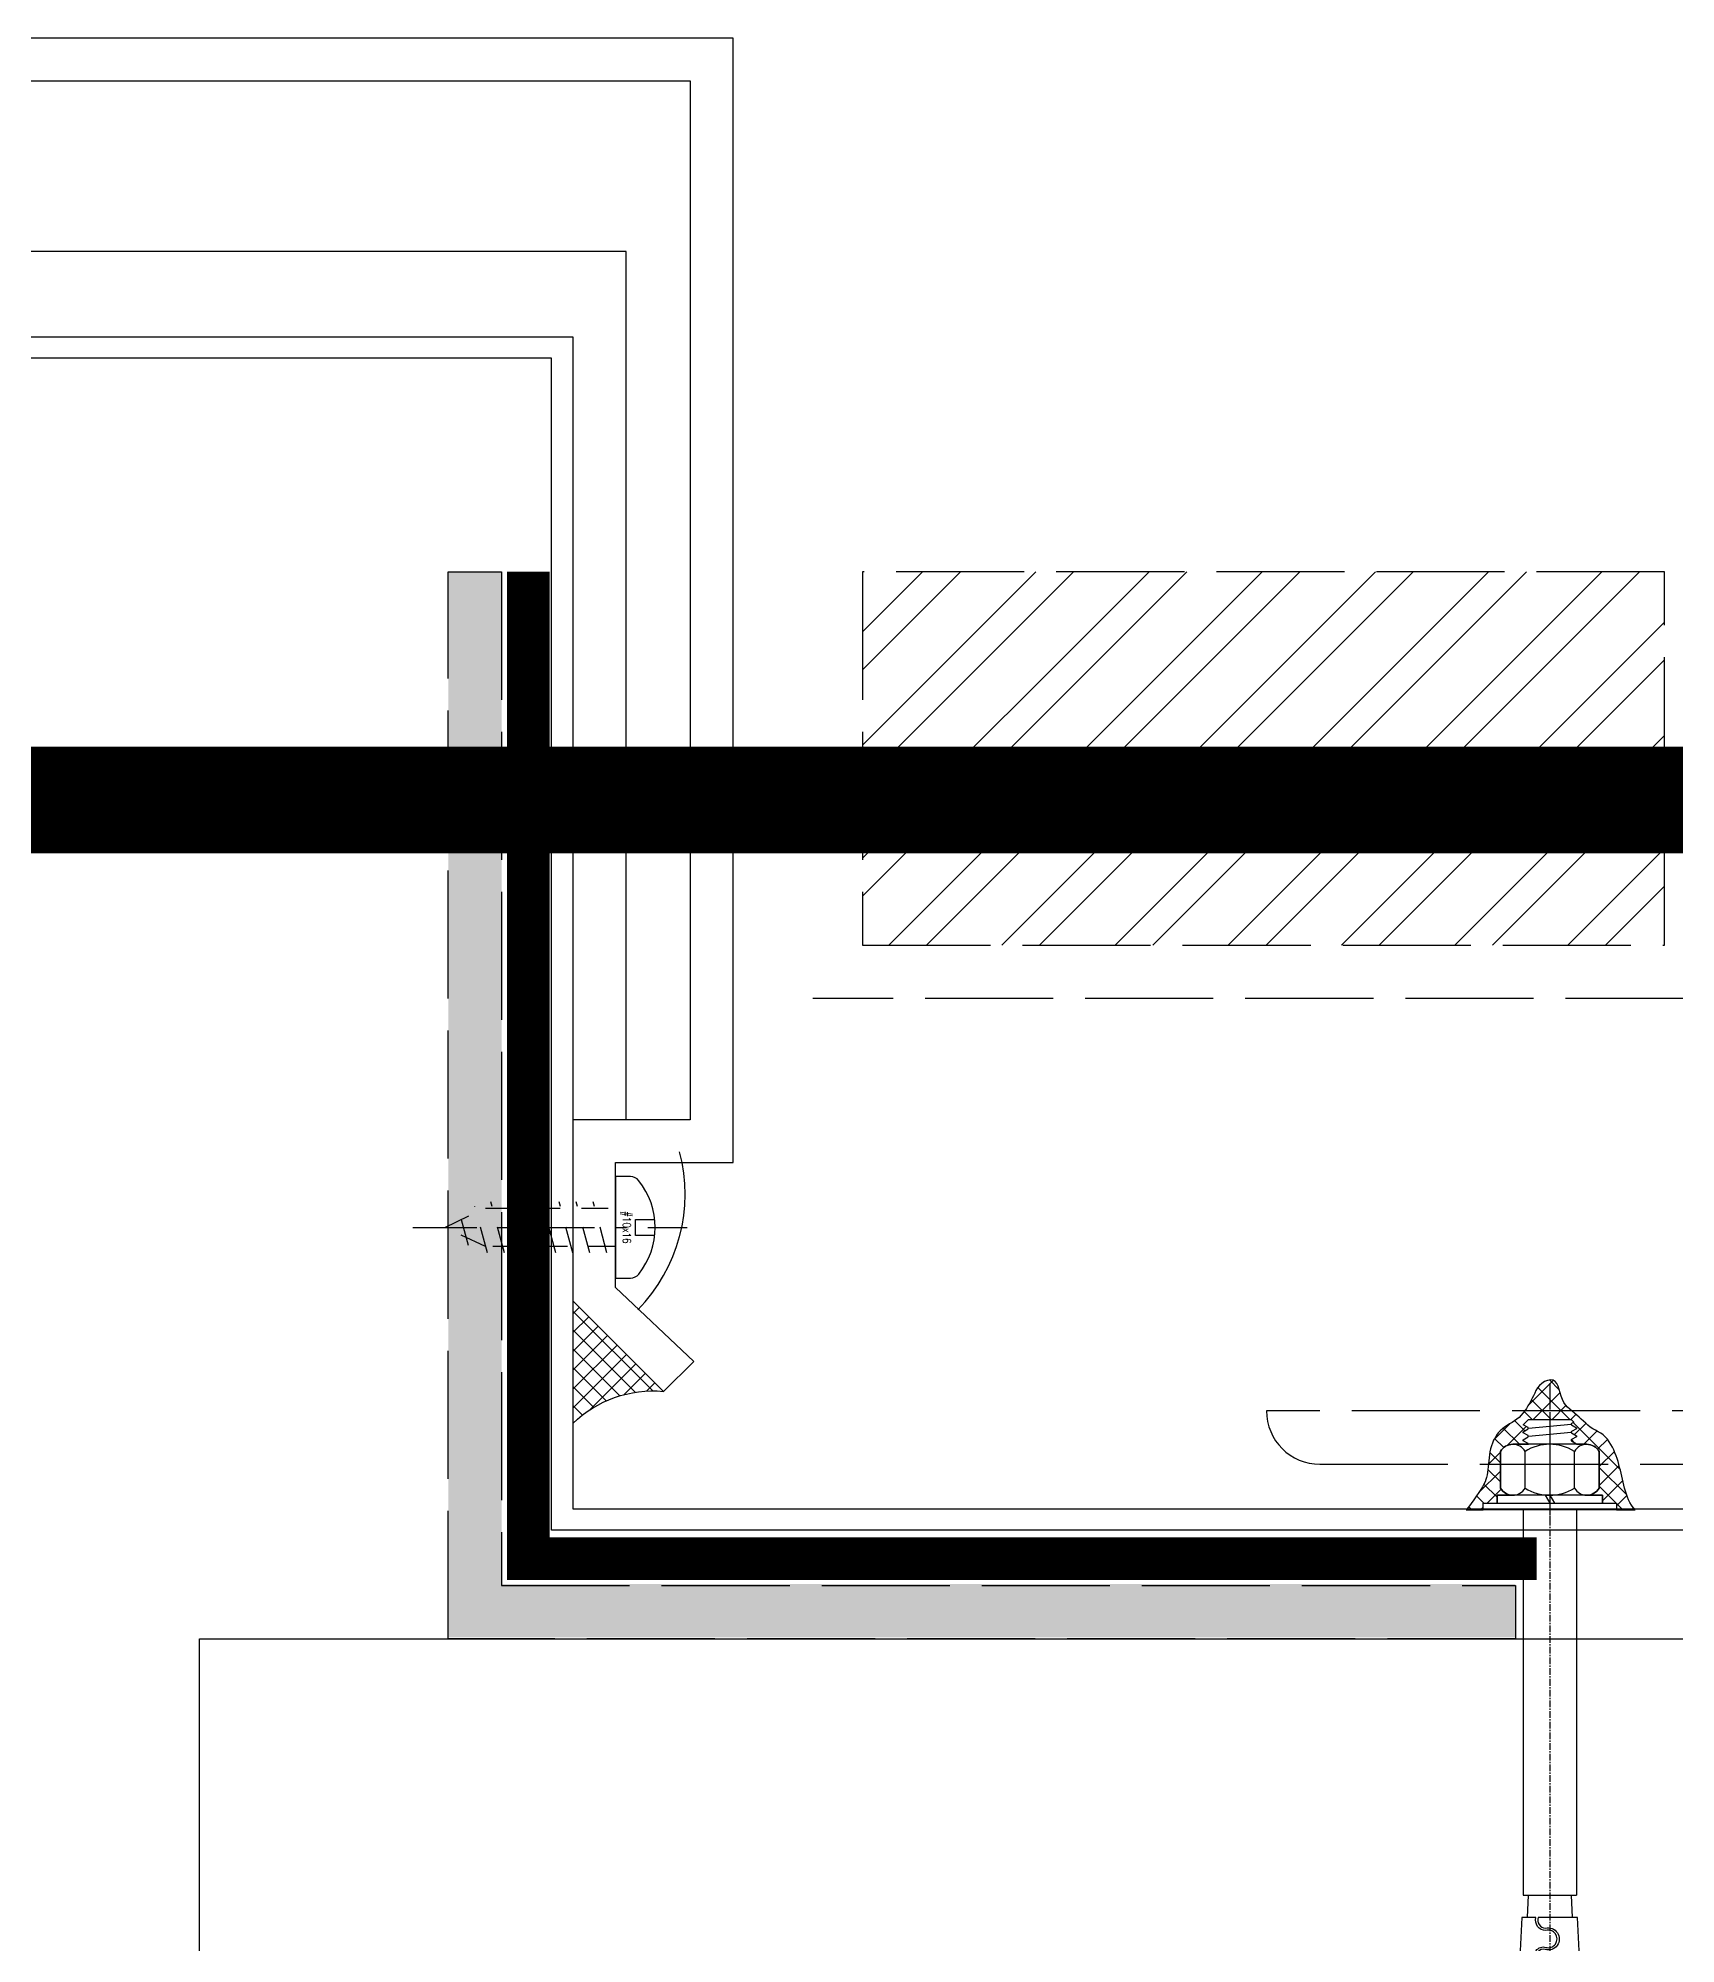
# Model space of a CAD drawing. Header units: millimetres. Extents: x 0 to 119933, y -45162 to 41221.
# Drawn here: x 6632.9 to 6786.4, y 2592.4 to 2771 of the extents above; entities that cross this region are included whole.
import ezdxf
from ezdxf.enums import TextEntityAlignment as Align

# ---------------------------------------------------------------- set-up
doc = ezdxf.new("R2010")
doc.units = ezdxf.units.MM
for name, pattern in [('ACAD_ISO02W100', [15, 12, -3]), ('ACAD_ISO04W100', [30, 24, -3, 0, -3]), ('CENTER', [2, 1.25, -0.25, 0.25, -0.25]), ('CENTER-PISA', [11, 6, -2, 1, -2]), ('HIDDEN-PISA', [4.5, 2.5, -2])]:
    doc.linetypes.add(name, pattern=pattern)
doc.layers.get('DEFPOINTS').update_dxf_attribs({"color": 166})
for name, color, linetype in [('AXIS', 1, 'ACAD_ISO04W100'), ('CW', 4, 'Continuous'), ('F_ALUM', 4, 'Continuous'), ('F_CONC', 7, 'Continuous'), ('F_DASH', 8, 'ACAD_ISO02W100'), ('F_FIXS', 1, 'Continuous'), ('F_SEAL', 8, 'Continuous')]:
    doc.layers.add(name, color=color, linetype=linetype)
doc.styles.add('ROMANS', font='simplex.shx', dxfattribs={"width": 0.8, "bigfont": 'hztxt.shx'})

# ---------------------------------------------------------------- blocks, each defined once
blk = doc.blocks.new('M10-NUT-S')
at = {"color": 251, "linetype": 'ACAD_ISO04W100', "ltscale": 0.2}
blk.add_line((12.13211133958794, 0), (-2.592111339587063, 0), dxfattribs=at)
blk.add_lwpolyline([(1.333333333332121, -9.249996703581928), (4.770000000000437, -9.249996703581928), (8.206666666666933, -9.249996703581928, 0.5758053646503948), (8.206666666668752, -4.618802153512661, 0.2886751345945903), (8.206666666666933, 4.618802153518118, 0.5758045449515066), (8.206666666666933, 9.250003296418072), (4.770000000000437, 9.250003296418072), (1.333333333332121, 9.250003296418072, 0.5758045449515066), (1.333333333332121, 4.618802153518118, 0.2886751345945903), (1.333333333330302, -4.618802153512661, 0.5758053646503948)], format="xyb", close=True)
for points in [[(0, -6.94059562682196), (0, 6.928203230276267)], [(1.333333333332121, 4.618802153518118), (4.770000000000437, 4.618802153516299), (8.206666666665114, 4.618802153516299)], [(9.540000000000873, -6.940595626823779), (9.540000000000873, 6.928203230276267)], [(1.333333333332121, -4.618802153516299), (4.770000000000437, -4.618802153516299), (8.206666666665114, -4.618802153516299)]]:
    blk.add_lwpolyline(points)
blk = doc.blocks.new('M10-NUT-GROUP')
at = {"color": 251, "linetype": 'ACAD_ISO04W100', "ltscale": 0.2}
blk.add_line((22.46512377979161, 3.29641807184089e-06), (-3.012653451723963, 3.29641807184089e-06), dxfattribs=at)
for p, q in [((1.499999965317329, 0.8660282905184431), (0, 2.826662239385769e-06)), ((1.5, 2.886732545448467e-06), (3.46808519680053e-08, -0.8660225771236583))]:
    blk.add_line(p, q)
blk.add_lwpolyline([(1.500000395866664, -9.884997113267673), (1.499999604131517, 9.885002886732764), (-3.958684828830883e-07, 9.885002826660639), (3.958666638936847e-07, -9.884997173337979)], close=True)
for points in [[(1.499999900948751, -6.928199933856376), (1.499999900948751, 6.928206526694339)], [(12.54222125784054, 4.00000230274054), (13.29222125783872, -3.99999769725946)], [(14.04222125784054, 4.00000230274054), (14.79222125783872, -3.99999769725946)]]:
    blk.add_lwpolyline(points)
blk.add_lwpolyline([(11.03999985249538, 4.000002302373105, 0.2679491924311368), (11.16990366306254, 4.075002302373832), (11.70395266216929, 5.000002302556823), (11.87715774329899, 5.000002302556823), (12.41120674459944, 4.07500230255755, 0.5773502691896575), (12.67101436573557, 4.07500230255755), (13.20506336484232, 5.00000230274054), (13.37826844597203, 5.00000230274054), (13.91231744727247, 4.075002302741268, 0.5773502691896575), (14.17212506840679, 4.075002302741268), (14.70617406452311, 5.00000230274054), (15.70617406452129, 4.00000230274054), (15.70617406452129, -3.99999769725946), (15.1816550126232, -4.524516749157556), (14.92212506840679, -4.074997697258368, 0.5773502691896575), (14.66231744727247, -4.074997697258368), (14.12826844597203, -4.99999769725946), (13.95506336484232, -4.99999769725946), (13.42101436573375, -4.07499769707465, 0.5798370930261684), (13.16231744727247, -4.074997697258368), (12.62826844597203, -4.99999769725946), (12.45506336484232, -4.99999769725946), (11.92101436573557, -4.07499769707465, 0.5798370930261684), (11.66231744727247, -4.074997697258368), (11.12826844597203, -4.99999769725946), (11.03999985249538, -4.99999769725946)], format="xyb")
blk.add_blockref('M10-NUT-S', (1.499999852494511, 0))
blk = doc.blocks.new('M10-MECHANICAL ANCHOR')
at = {"color": 251, "linetype": 'CENTER'}
blk.add_line((-1.818989403545856e-12, 22.29186213639969), (-1.818989403545856e-12, -104.4658831300912), dxfattribs=at)
for p, q in [((-5.000081551701442, 0), (-5.000081551703261, -72.23616398396916)), ((4.99991844829492, 0), (4.99991844829492, -72.23616398396916)), ((-5.000081551703261, -72.23616398396916), (4.99991844829492, -72.23616398396916)), ((-4.200081551705807, -76.40283065063568), (-4.00008155170508, -72.23616398396916)), ((4.000081551701442, -72.23616398396916), (4.20004893101941, -76.40283065063568)), ((-5.00008155170508, -93.0694973173022), (-4.800081551704352, -88.90283065063568)), ((4.799951068976952, -88.90283065063568), (4.99991844829492, -93.0694973173022)), ((-5.00008155170508, -93.0694973173022), (-5.00008155170508, -97.23616398396916)), ((-5.00008155170508, -93.0694973173022), (4.99991844829492, -93.0694973173022)), ((4.99991844829492, -93.0694973173022), (4.99991844829492, -97.23616398396916)), ((-5.00008155170508, -97.23616398396916), (4.99991844829492, -97.23616398396916))]:
    blk.add_line(p, q)
blk.add_lwpolyline([(-12.50000000000182, 0), (-12.50000000000182, 1.25), (12.49999999999818, 1.25), (12.49999999999818, 0)], close=True)
for points in [[(-5.8334148850372, -88.90283065063568), (0.1216106906576897, -88.90283065063568, 1.061049421315471), (-0.7485706946154096, -85.1651578319229, -1.339139392016898), (-0.7485706946154096, -82.00620616804827, 1.339139392016899), (-0.7485706946154096, -78.84383942129398, -0.4845320591886536), (-2.60512006897261, -76.40283065063568), (-5.2084148850372, -76.40283065063568)], [(-2.170898479453172, -76.40283065063568, 0.4949346384465783), (-0.7977965714308084, -78.42515834997994, -1.315172332043059), (-0.8669038380376151, -82.40571634098387, 1.339139392016869), (-0.8669038380376151, -84.76564765898775, -0.8435844655061501), (1.168675567852915, -88.90283065063568), (5.83325178162886, -88.90283065063568), (5.20825178162886, -76.40283065063568)]]:
    blk.add_lwpolyline(points, format="xyb", close=True)
at = {"rotation": 90}
blk.add_blockref('M10-NUT-GROUP', (-1.818989403545856e-12, 1.250004895922302), dxfattribs=at)
blk = doc.blocks.new('ddddddsflkdajfk')
at = {"xscale": 0.5, "yscale": 0.5, "zscale": 0.5, "rotation": 90}
blk.add_blockref('M10-MECHANICAL ANCHOR', (0, -1.70530256582424e-13), dxfattribs=at)
blk = doc.blocks.new('A$C3041749B')
at = {"layer": 'F_SEAL'}
h = blk.add_hatch(dxfattribs=at)
h.set_pattern_fill('ANSI37', color=256, scale=10)
h.set_pattern_definition([(45, (-31185.4090116627, 144.5433672616455), (-0.8838834764831844, 0.8838834764831844), []), (135, (-31185.4090116627, 144.5433672616455), (-0.8838834764831844, -0.8838834764831843), [])])
edge = h.paths.add_edge_path()
edge.add_line((-1.248721564832522, 11.25150207701608), (-1.289856859650172, 11.18569422431756))
edge.add_line((-1.289856859650172, 11.18569422431756), (-1.341556507517453, 11.07950998711931))
edge.add_line((-1.341556507517453, 11.07950998711931), (-1.393356559479798, 10.97337477306337))
edge.add_line((-1.393356559479798, 10.97337477306337), (-1.445357419586799, 10.86733760180141))
edge.add_line((-1.445357419586799, 10.86733760180141), (-1.497659491878949, 10.76144749889954))
edge.add_line((-1.497659491878949, 10.76144749889954), (-1.550363180775093, 10.65575348441098))
edge.add_line((-1.550363180775093, 10.65575348441098), (-1.603568889822782, 10.55030458233887))
edge.add_line((-1.603568889822782, 10.55030458233887), (-1.657377023791923, 10.44514981353086))
edge.add_line((-1.657377023791923, 10.44514981353086), (-1.711887986301008, 10.34033820085051))
edge.add_line((-1.711887986301008, 10.34033820085051), (-1.767202181648827, 10.23591876654473))
edge.add_line((-1.767202181648827, 10.23591876654473), (-1.823420013626674, 10.13194053349935))
edge.add_line((-1.823420013626674, 10.13194053349935), (-1.880641886771627, 10.02845252302814))
edge.add_line((-1.880641886771627, 10.02845252302814), (-1.938968204744015, 9.925503758376635))
edge.add_line((-1.938968204744015, 9.925503758376635), (-1.998499371766229, 9.823143261476162))
edge.add_line((-1.998499371766229, 9.823143261476162), (-2.059335792171623, 9.72142005434398))
edge.add_line((-2.059335792171623, 9.72142005434398), (-2.121577869844259, 9.620383159624453))
edge.add_line((-2.121577869844259, 9.620383159624453), (-2.185326008873744, 9.52008159956631))
edge.add_line((-2.185326008873744, 9.52008159956631), (-2.250682494313878, 9.420571949741316))
edge.add_line((-2.250682494313878, 9.420571949741316), (-2.317783495383992, 9.322046851168125))
edge.add_line((-2.317783495383992, 9.322046851168125), (-2.386794552228821, 9.224816888828173))
edge.add_line((-2.386794552228821, 9.224816888828173), (-2.457882177839565, 9.129196553521524))
edge.add_line((-2.457882177839565, 9.129196553521524), (-2.531212885198329, 9.035500335794495))
edge.add_line((-2.531212885198329, 9.035500335794495), (-2.606953187198087, 8.94404272644124))
edge.add_line((-2.606953187198087, 8.94404272644124), (-2.685269596779108, 8.855138216195883))
edge.add_line((-2.685269596779108, 8.855138216195883), (-2.766328626850736, 8.769101295663404))
edge.add_line((-2.766328626850736, 8.769101295663404), (-2.850296790456923, 8.686246455507899))
edge.add_line((-2.850296790456923, 8.686246455507899), (-2.937340600363314, 8.606888186568085))
edge.add_line((-2.937340600363314, 8.606888186568085), (-3.027610750479653, 8.531319395439823))
edge.add_line((-3.027610750479653, 8.531319395439823), (-3.120949033898796, 8.459411520894719))
edge.add_line((-3.120949033898796, 8.459411520894719), (-3.216916095616398, 8.390652398900329))
edge.add_line((-3.216916095616398, 8.390652398900329), (-3.315062327170381, 8.324515875702673))
edge.add_line((-3.315062327170381, 8.324515875702673), (-3.414938120035004, 8.260475797517756))
edge.add_line((-3.414938120035004, 8.260475797517756), (-3.516093865897346, 8.198006010549761))
edge.add_line((-3.516093865897346, 8.198006010549761), (-3.618079955987923, 8.136580361135202))
edge.add_line((-3.618079955987923, 8.136580361135202), (-3.720446782554063, 8.07567269510173))
edge.add_line((-3.720446782554063, 8.07567269510173), (-3.82274473653888, 8.014756859031422))
edge.add_line((-3.82274473653888, 8.014756859031422), (-3.924524209523952, 7.953306699097539))
edge.add_line((-3.924524209523952, 7.953306699097539), (-4.025335593385535, 7.890796061351466))
edge.add_line((-4.025335593385535, 7.890796061351466), (-4.12472927937597, 7.826698792128354))
edge.add_line((-4.12472927937597, 7.826698792128354), (-4.222255659205985, 7.760488737616924))
edge.add_line((-4.222255659205985, 7.760488737616924), (-4.317465124329829, 7.691639744016811))
edge.add_line((-4.317465124329829, 7.691639744016811), (-4.409908066396383, 7.61962565755266))
edge.add_line((-4.409908066396383, 7.61962565755266), (-4.499165012184676, 7.543964189906546))
edge.add_line((-4.499165012184676, 7.543964189906546), (-4.585095920014282, 7.464579799012427))
edge.add_line((-4.585095920014282, 7.464579799012427), (-4.66771223089745, 7.381617444042149))
edge.add_line((-4.66771223089745, 7.381617444042149), (-4.747026883338549, 7.29522426412359))
edge.add_line((-4.747026883338549, 7.29522426412359), (-4.823052816076597, 7.205547398246381))
edge.add_line((-4.823052816076597, 7.205547398246381), (-4.895802967543204, 7.112733985709383))
edge.add_line((-4.895802967543204, 7.112733985709383), (-4.965290276395535, 7.016931165455389))
edge.add_line((-4.965290276395535, 7.016931165455389), (-5.031527681223452, 6.918286076628192))
edge.add_line((-5.031527681223452, 6.918286076628192), (-5.094528120602263, 6.816945858379768))
edge.add_line((-5.094528120602263, 6.816945858379768), (-5.154304533145478, 6.713057649714301))
edge.add_line((-5.154304533145478, 6.713057649714301), (-5.210869857404759, 6.606768589812873))
edge.add_line((-5.210869857404759, 6.606768589812873), (-5.264237031989978, 6.498225817726507))
edge.add_line((-5.264237031989978, 6.498225817726507), (-5.314418995460073, 6.387576472649926))
edge.add_line((-5.314418995460073, 6.387576472649926), (-5.361428686426734, 6.274967693574581))
edge.add_line((-5.361428686426734, 6.274967693574581), (-5.405279043456176, 6.160546619702473))
edge.add_line((-5.405279043456176, 6.160546619702473), (-5.445983005154631, 6.044460390064614))
edge.add_line((-5.445983005154631, 6.044460390064614), (-5.483553510106503, 5.926856143802979))
edge.add_line((-5.483553510106503, 5.926856143802979), (-5.51800349691257, 5.807881019939487))
edge.add_line((-5.51800349691257, 5.807881019939487), (-5.549345904139045, 5.687682157674317))
edge.add_line((-5.549345904139045, 5.687682157674317), (-5.57759617740885, 5.56640718577637))
edge.add_line((-5.57759617740885, 5.56640718577637), (-5.602873736568654, 5.444224039690653))
edge.add_line((-5.602873736568654, 5.444224039690653), (-5.625436960959632, 5.321327794573335))
edge.add_line((-5.625436960959632, 5.321327794573335), (-5.645553918979203, 5.197915418167213))
edge.add_line((-5.645553918979203, 5.197915418167213), (-5.663492679095725, 5.074183877907672))
edge.add_line((-5.663492679095725, 5.074183877907672), (-5.679521309750271, 4.950330141233735))
edge.add_line((-5.679521309750271, 4.950330141233735), (-5.693907879447579, 4.826551175875011))
edge.add_line((-5.693907879447579, 4.826551175875011), (-5.706920456608714, 4.703043948796221))
edge.add_line((-5.706920456608714, 4.703043948796221), (-5.718827109616541, 4.580005429026642))
edge.add_line((-5.718827109616541, 4.580005429026642), (-5.729895907004902, 4.457632582356382))
edge.add_line((-5.729895907004902, 4.457632582356382), (-5.740394917162121, 4.336122376917956))
edge.add_line((-5.740394917162121, 4.336122376917956), (-5.750592208722082, 4.215671781219044))
edge.add_line((-5.750592208722082, 4.215671781219044), (-5.760755849927591, 4.096477761073402))
edge.add_line((-5.760755849927591, 4.096477761073402), (-5.771153909276109, 3.978737285991883))
edge.add_line((-5.771153909276109, 3.978737285991883), (-5.78205445524145, 3.862647322102021))
edge.add_line((-5.78205445524145, 3.862647322102021), (-5.793725556259233, 3.748404837340331))
edge.add_line((-5.793725556259233, 3.748404837340331), (-5.806435280843289, 3.636206798938929))
edge.add_line((-5.806435280843289, 3.636206798938929), (-5.820451697403769, 3.526250174897541))
edge.add_line((-5.820451697403769, 3.526250174897541), (-5.836042874334453, 3.418731932869377))
edge.add_line((-5.836042874334453, 3.418731932869377), (-5.853476880165545, 3.31384903987464))
edge.add_line((-5.853476880165545, 3.31384903987464), (-5.87302178335085, 3.211798463732066))
edge.add_line((-5.87302178335085, 3.211798463732066), (-5.894945573529185, 3.112771764861918))
edge.add_line((-5.894945573529185, 3.112771764861918), (-5.91951122896171, 3.016616419828097))
edge.add_line((-5.91951122896171, 3.016616419828097), (-5.94697379084937, 2.922634957251375))
edge.add_line((-5.94697379084937, 2.922634957251375), (-5.977587597477395, 2.830081643753601))
edge.add_line((-5.977587597477395, 2.830081643753601), (-6.011606987174673, 2.738210746119876))
edge.add_line((-6.011606987174673, 2.738210746119876), (-6.04928629819733, 2.646276530921114))
edge.add_line((-6.04928629819733, 2.646276530921114), (-6.090879868834236, 2.553533264978796))
edge.add_line((-6.090879868834236, 2.553533264978796), (-6.136642037410638, 2.45923521488703))
edge.add_line((-6.136642037410638, 2.45923521488703), (-6.186827142153561, 2.362636647351792))
edge.add_line((-6.186827142153561, 2.362636647351792), (-6.241689521475564, 2.262991828959457))
edge.add_line((-6.241689521475564, 2.262991828959457), (-6.301483513607309, 2.159555026460112))
edge.add_line((-6.301483513607309, 2.159555026460112), (-6.366463456681231, 2.051580506726623))
edge.add_line((-6.366463456681231, 2.051580506726623), (-6.436883689251772, 1.938322536353098))
edge.add_line((-6.436883689251772, 1.938322536353098), (-6.512998549620534, 1.819035381479353))
edge.add_line((-6.512998549620534, 1.819035381479353), (-6.595062375770794, 1.692973309870922))
edge.add_line((-6.595062375770794, 1.692973309870922), (-6.68332950641161, 1.559390587004145))
edge.add_line((-6.68332950641161, 1.559390587004145), (-6.778050327373421, 1.417549815820621))
edge.add_line((-6.778050327373421, 1.417549815820621), (-6.87896530920807, 1.267789066638215))
edge.add_line((-6.87896530920807, 1.267789066638215), (-6.984807062694017, 1.112572098962573))
edge.add_line((-6.984807062694017, 1.112572098962573), (-7.094189916186224, 0.9546121422918077))
edge.add_line((-7.094189916186224, 0.9546121422918077), (-7.205728197777717, 0.7966224258479997))
edge.add_line((-7.205728197777717, 0.7966224258479997), (-7.318036236201806, 0.6413161786713317))
edge.add_line((-7.318036236201806, 0.6413161786713317), (-7.429728360097215, 0.4914066298483704))
edge.add_line((-7.429728360097215, 0.4914066298483704), (-7.539418897875294, 0.3496070084588609))
edge.add_line((-7.539418897875294, 0.3496070084588609), (-7.645722178072901, 0.2186305436630391))
edge.add_line((-7.645722178072901, 0.2186305436630391), (-7.74725252924145, 0.1011904644688002))
edge.add_line((-7.74725252924145, 0.1011904644688002), (-7.84262427995418, 0))
edge.add_line((-7.84262427995418, 0), (-6.25, 0))
edge.add_line((-6.25, 0), (-6.25, 0.625))
edge.add_line((-6.25, 0.625), (-4.942501413330319, 0.625))
edge.add_line((-4.942501413330319, 0.625), (-4.942501443365472, 1.375002250027137))
edge.add_line((-4.942501443365472, 1.375002250027137), (-3.467201308871154, 1.375002374208179))
edge.add_arc((-3.46720136247859, 2.71371183376732), 1.338709459559142, 210.1329341284463, 270.0000022943588, ccw=False)
edge.add_line((-4.625001648208126, 2.041669040876059), (-4.625001648208126, 3.760002374208852))
edge.add_line((-4.625001648208126, 3.760002374208852), (-4.625001648208126, 5.478335707542101))
edge.add_arc((-3.467201362482228, 4.80629291465084), 1.338709459555754, 90.00000000007788, 149.8670658714587, ccw=False)
edge.add_line((-3.467201362484047, 6.145002374206342), (-2.000001151187462, 6.145002374214528))
edge.add_arc((-2.075001151173637, 6.145002374218166), 0.07499999998617568, 0, 60.00000000756508)
edge.add_line((-2.037501151186007, 6.209954279493104), (-2.500001151278411, 6.476978779045567))
edge.add_line((-2.500001151278411, 6.476978779045567), (-2.500001151278411, 6.563581319610421))
edge.add_line((-2.500001151278411, 6.563581319610421), (-2.037501151160541, 6.830605820330675))
edge.add_arc((-2.07500115127732, 6.895557725546041), 0.07499999999909585, 300.0000001034127, 420.0000000008656)
edge.add_line((-2.037501151278775, 6.96050963082962), (-2.500001151369361, 7.227534130382082))
edge.add_line((-2.500001151369361, 7.227534130382082), (-2.500001151369361, 7.314136670946937))
edge.add_line((-2.500001151369361, 7.314136670946937), (-2.03750115125149, 7.581161171667191))
edge.add_arc((-2.075001151371907, 7.646113076880738), 0.07499999999933955, 300.0000001065143, 420.0000001341011)
edge.add_line((-2.037501151524339, 7.711064982251628), (-2.500001151369361, 7.978089480222479))
edge.add_line((-2.500001151369361, 7.978089480222479), (-2.000001151369361, 8.47808948022157))
edge.add_line((-2.000001151369361, 8.47808948022157), (1.999998848630639, 8.47808948022157))
edge.add_line((1.999998848630639, 8.47808948022157), (2.262258374579687, 8.215829954272522))
edge.add_line((2.262258374579687, 8.215829954272522), (2.037498848781979, 8.086064982252537))
edge.add_arc((2.074998848631367, 8.021113076881193), 0.07500000000048133, 119.9999998669286, 239.9999998924559)
edge.add_line((2.037498848509131, 7.956161171667191), (2.499998848630639, 7.689136670946937))
edge.add_line((2.499998848630639, 7.689136670946937), (2.499998848630639, 7.602534130382082))
edge.add_line((2.499998848630639, 7.602534130382082), (2.037258115800796, 7.335371241090343))
edge.add_arc((2.074517900313367, 7.270835401237946), 0.0745195690230253, 120.0000000009397, 239.9999998909881)
edge.add_line((2.037258115678924, 7.206299561456035), (2.499998848630639, 6.939136670946937))
edge.add_line((2.499998848630639, 6.939136670946937), (2.499998848630639, 6.852534130382082))
edge.add_line((2.499998848630639, 6.852534130382082), (2.037258115800796, 6.585371241091252))
edge.add_arc((2.074517900313367, 6.520835401237946), 0.07451956902381293, 120.00000000059, 239.9999998911629)
edge.add_line((2.037258115678924, 6.456299561455126), (2.499998848630639, 6.189136670946937))
edge.add_line((2.499998848630639, 6.189136670946937), (2.499998848630639, 6.145002374209071))
edge.add_line((2.499998848630639, 6.145002374209071), (3.467199714272283, 6.14500237420998))
edge.add_arc((3.467199714274102, 4.806295777098057), 1.338706597111923, 30.132863586167787, 90.00000000007788, ccw=False)
edge.add_line((4.624998351791874, 5.478335707542101), (4.624998351791874, 3.760002374208852))
edge.add_line((4.624998351791874, 3.760002374208852), (4.624998351791874, 2.041669040874694))
edge.add_arc((3.467199714270464, 2.713708971322376), 1.338706597116245, 270.00000229467514, 329.86713641377565, ccw=False)
edge.add_line((3.467199767885177, 1.37500237420636), (4.942498556632927, 1.37500264589471))
edge.add_line((4.942498556632927, 1.37500264589471), (4.94249858666808, 0.625))
edge.add_line((4.94249858666808, 0.625), (6.25, 0.625))
edge.add_line((6.25, 0.625), (6.25, 0))
edge.add_line((6.25, 0), (7.999694641574024, 0))
edge.add_line((7.999694641574024, 0), (7.999434179029777, 0.0003599530150495411))
edge.add_line((7.999434179029777, 0.0003599530150495411), (7.949163860932458, 0.0515835894771044))
edge.add_line((7.949163860932458, 0.0515835894771044), (7.897518134652273, 0.1078175402071793))
edge.add_line((7.897518134652273, 0.1078175402071793), (7.847659806169759, 0.1657244993552922))
edge.add_line((7.847659806169759, 0.1657244993552922), (7.799539381127033, 0.2252403707307167))
edge.add_line((7.799539381127033, 0.2252403707307167), (7.753107365282631, 0.2863010578776084))
edge.add_line((7.753107365282631, 0.2863010578776084), (7.708314264560613, 0.3488424640904668))
edge.add_line((7.708314264560613, 0.3488424640904668), (7.665110584533977, 0.4128004932858858))
edge.add_line((7.665110584533977, 0.4128004932858858), (7.62344683108131, 0.4781110489225284))
edge.add_line((7.62344683108131, 0.4781110489225284), (7.583273510052095, 0.5447100345591025))
edge.add_line((7.583273510052095, 0.5447100345591025), (7.544541127164848, 0.6125333537529514))
edge.add_line((7.544541127164848, 0.6125333537529514), (7.507200188281786, 0.6815169100646017))
edge.add_line((7.507200188281786, 0.6815169100646017), (7.471201199019561, 0.7515966072287483))
edge.add_line((7.471201199019561, 0.7515966072287483), (7.436494665254941, 0.8227083486999618))
edge.add_line((7.436494665254941, 0.8227083486999618), (7.403031092837409, 0.8947880380874267))
edge.add_line((7.403031092837409, 0.8947880380874267), (7.370760987447284, 0.9677715789721333))
edge.add_line((7.370760987447284, 0.9677715789721333), (7.339634854966789, 1.041594874804559))
edge.add_line((7.339634854966789, 1.041594874804559), (7.309603201072605, 1.116193829342137))
edge.add_line((7.309603201072605, 1.116193829342137), (7.280616531530541, 1.191504346089914))
edge.add_line((7.280616531530541, 1.191504346089914), (7.252625352264658, 1.26746232866526))
edge.add_line((7.252625352264658, 1.26746232866526), (7.225580168949818, 1.344003680698279))
edge.add_line((7.225580168949818, 1.344003680698279), (7.19943148737002, 1.421064305652635))
edge.add_line((7.19943148737002, 1.421064305652635), (7.174129813345644, 1.498580107175258))
edge.add_line((7.174129813345644, 1.498580107175258), (7.149625652697068, 1.576486988764827))
edge.add_line((7.149625652697068, 1.576486988764827), (7.125869511055498, 1.65472085417241))
edge.add_line((7.125869511055498, 1.65472085417241), (7.102811894406841, 1.733217606483777))
edge.add_line((7.102811894406841, 1.733217606483777), (7.080403308376845, 1.811913150329929))
edge.add_line((7.080403308376845, 1.811913150329929), (7.058594258774974, 1.890743387625207))
edge.add_line((7.058594258774974, 1.890743387625207), (7.037335251414333, 1.969644223705473))
edge.add_line((7.037335251414333, 1.969644223705473), (7.016576792157139, 2.048551561073054))
edge.add_line((7.016576792157139, 2.048551561073054), (6.996269386590939, 2.127401304070645))
edge.add_line((6.996269386590939, 2.127401304070645), (6.976363540730745, 2.206129355089615))
edge.add_line((6.976363540730745, 2.206129355089615), (6.956809760091346, 2.284671619172968))
edge.add_line((6.956809760091346, 2.284671619172968), (6.937560535152443, 2.362971031086545))
edge.add_line((6.937560535152443, 2.362971031086545), (6.918581860687482, 2.441018387879922))
edge.add_line((6.918581860687482, 2.441018387879922), (6.899845358031598, 2.518824425707407))
edge.add_line((6.899845358031598, 2.518824425707407), (6.881322667497443, 2.596399945782196))
edge.add_line((6.881322667497443, 2.596399945782196), (6.862985428810134, 2.673755753513433))
edge.add_line((6.862985428810134, 2.673755753513433), (6.844805282093148, 2.750902643160316))
edge.add_line((6.844805282093148, 2.750902643160316), (6.826753868679589, 2.827851423911397))
edge.add_line((6.826753868679589, 2.827851423911397), (6.808802826853935, 2.904612895176797))
edge.add_line((6.808802826853935, 2.904612895176797), (6.79092379733811, 2.981197859112854))
edge.add_line((6.79092379733811, 2.981197859112854), (6.773088420188287, 3.057617117703558))
edge.add_line((6.773088420188287, 3.057617117703558), (6.755268335462461, 3.133881472933808))
edge.add_line((6.755268335462461, 3.133881472933808), (6.737435183214984, 3.210001726789415))
edge.add_line((6.737435183214984, 3.210001726789415), (6.719560603494756, 3.285988682127481))
edge.add_line((6.719560603494756, 3.285988682127481), (6.701616236579866, 3.361853139055256))
edge.add_line((6.701616236579866, 3.361853139055256), (6.683573721658831, 3.437605900128801))
edge.add_line((6.683573721658831, 3.437605900128801), (6.665404700150248, 3.513257768586755))
edge.add_line((6.665404700150248, 3.513257768586755), (6.647080811217165, 3.58881954466051))
edge.add_line((6.647080811217165, 3.58881954466051), (6.628573694773877, 3.664302032211253))
edge.add_line((6.628573694773877, 3.664302032211253), (6.609854991767861, 3.739716031223452))
edge.add_line((6.609854991767861, 3.739716031223452), (6.590896341176631, 3.815072346967099))
edge.add_line((6.590896341176631, 3.815072346967099), (6.571669383594781, 3.89038177758539))
edge.add_line((6.571669383594781, 3.89038177758539), (6.552145759416817, 3.965655125934973))
edge.add_line((6.552145759416817, 3.965655125934973), (6.532297108005878, 4.040903196071667))
edge.add_line((6.532297108005878, 4.040903196071667), (6.512095069949282, 4.116136788503809))
edge.add_line((6.512095069949282, 4.116136788503809), (6.491511285123124, 4.191366704692427))
edge.add_line((6.491511285123124, 4.191366704692427), (6.470517393394402, 4.266603747978934))
edge.add_line((6.470517393394402, 4.266603747978934), (6.449085034937525, 4.341858719147695))
edge.add_line((6.449085034937525, 4.341858719147695), (6.427185850081514, 4.417142420962591))
edge.add_line((6.427185850081514, 4.417142420962591), (6.404791478433253, 4.492465655241631))
edge.add_line((6.404791478433253, 4.492465655241631), (6.381873560536405, 4.567839223676401))
edge.add_line((6.381873560536405, 4.567839223676401), (6.358403735866887, 4.643273928543294))
edge.add_line((6.358403735866887, 4.643273928543294), (6.334353644977455, 4.718780571534808))
edge.add_line((6.334353644977455, 4.718780571534808), (6.309694927749661, 4.794369955326147))
edge.add_line((6.309694927749661, 4.794369955326147), (6.284399224246954, 4.870052881010906))
edge.add_line((6.284399224246954, 4.870052881010906), (6.258438174463663, 4.94584015129567))
edge.add_line((6.258438174463663, 4.94584015129567), (6.231783451641604, 5.021741224334619))
edge.add_line((6.231783451641604, 5.021741224334619), (6.20440761089958, 5.097729915223681))
edge.add_line((6.20440761089958, 5.097729915223681), (6.176284159200804, 5.173741538464128))
edge.add_line((6.176284159200804, 5.173741538464128), (6.147386651444322, 5.249709491874455))
edge.add_line((6.147386651444322, 5.249709491874455), (6.117688642061694, 5.325567173802483))
edge.add_line((6.117688642061694, 5.325567173802483), (6.087163685488122, 5.401247982983023))
edge.add_line((6.087163685488122, 5.401247982983023), (6.05578533672815, 5.476685317009924))
edge.add_line((6.05578533672815, 5.476685317009924), (6.023527150206064, 5.551812574484302))
edge.add_line((6.023527150206064, 5.551812574484302), (5.990362680413455, 5.626563153577536))
edge.add_line((5.990362680413455, 5.626563153577536), (5.956265482127492, 5.700870452762047))
edge.add_line((5.956265482127492, 5.700870452762047), (5.921209109908887, 5.774667869989571))
edge.add_line((5.921209109908887, 5.774667869989571), (5.885167118301979, 5.847888803712976))
edge.add_line((5.885167118301979, 5.847888803712976), (5.848113061811091, 5.920466652450159))
edge.add_line((5.848113061811091, 5.920466652450159), (5.810020495438948, 5.992334814037349))
edge.add_line((5.810020495438948, 5.992334814037349), (5.770862973375188, 6.063426687006995))
edge.add_line((5.770862973375188, 6.063426687006995), (5.730614050449731, 6.133675669492277))
edge.add_line((5.730614050449731, 6.133675669492277), (5.68924728109414, 6.203015160062478))
edge.add_line((5.68924728109414, 6.203015160062478), (5.646736220189268, 6.271378556608852))
edge.add_line((5.646736220189268, 6.271378556608852), (5.603054422166679, 6.338699257581993))
edge.add_line((5.603054422166679, 6.338699257581993), (5.558175441583444, 6.404910661291069))
edge.add_line((5.558175441583444, 6.404910661291069), (5.51207283313488, 6.46994616595839))
edge.add_line((5.51207283313488, 6.46994616595839), (5.464720151541769, 6.533739169768523))
edge.add_line((5.464720151541769, 6.533739169768523), (5.416090951121078, 6.596223071156146))
edge.add_line((5.416090951121078, 6.596223071156146), (5.366158786668166, 6.657331268307644))
edge.add_line((5.366158786668166, 6.657331268307644), (5.314897212829237, 6.716997159561288))
edge.add_line((5.314897212829237, 6.716997159561288), (5.262279784023121, 6.775154143231248))
edge.add_line((5.262279784023121, 6.775154143231248), (5.208280055050636, 6.831735617362483))
edge.add_line((5.208280055050636, 6.831735617362483), (5.152871580510691, 6.886674980416956))
edge.add_line((5.152871580510691, 6.886674980416956), (5.096027914847582, 6.939905630670637))
edge.add_line((5.096027914847582, 6.939905630670637), (5.037722612831203, 6.991360966265802))
edge.add_line((5.037722612831203, 6.991360966265802), (4.977929229000438, 7.040974385581194))
edge.add_line((4.977929229000438, 7.040974385581194), (4.916621317925092, 7.088679286935985))
edge.add_line((4.916621317925092, 7.088679286935985), (4.853772434324128, 7.134409068512923))
edge.add_line((4.853772434324128, 7.134409068512923), (4.789356141225653, 7.178097141083526))
edge.add_line((4.789356141225653, 7.178097141083526), (4.723398811340303, 7.219754235585697))
edge.add_line((4.723398811340303, 7.219754235585697), (4.656104633555515, 7.259651428860707))
edge.add_line((4.656104633555515, 7.259651428860707), (4.58771518244248, 7.298114535807144))
edge.add_line((4.58771518244248, 7.298114535807144), (4.51847203282523, 7.335469371170348))
edge.add_line((4.51847203282523, 7.335469371170348), (4.448616758909338, 7.372041749889377))
edge.add_line((4.448616758909338, 7.372041749889377), (4.378390936981305, 7.408157486500386))
edge.add_line((4.378390936981305, 7.408157486500386), (4.308036138581883, 7.444142396243933))
edge.add_line((4.308036138581883, 7.444142396243933), (4.237793941170821, 7.480322293366498))
edge.add_line((4.237793941170821, 7.480322293366498), (4.167905918644465, 7.517022993039518))
edge.add_line((4.167905918644465, 7.517022993039518), (4.098613645632213, 7.554570310056988))
edge.add_line((4.098613645632213, 7.554570310056988), (4.030158696677972, 7.593290059070569))
edge.add_line((4.030158696677972, 7.593290059070569), (3.96278264652392, 7.633508054997037))
edge.add_line((3.96278264652392, 7.633508054997037), (3.896722603105445, 7.675544082253964))
edge.add_line((3.896722603105445, 7.675544082253964), (3.832063057450796, 7.719511891732964))
edge.add_line((3.832063057450796, 7.719511891732964), (3.768701623224842, 7.765272947008725))
edge.add_line((3.768701623224842, 7.765272947008725), (3.706524506043934, 7.812673311851995))
edge.add_line((3.706524506043934, 7.812673311851995), (3.645417911904588, 7.861559049737025))
edge.add_line((3.645417911904588, 7.861559049737025), (3.585268046592319, 7.911776224483674))
edge.add_line((3.585268046592319, 7.911776224483674), (3.525961115939936, 7.963170899716715))
edge.add_line((3.525961115939936, 7.963170899716715), (3.46738332613495, 8.015589138787618))
edge.add_line((3.46738332613495, 8.015589138787618), (3.409420882622726, 8.068877005498962))
edge.add_line((3.409420882622726, 8.068877005498962), (3.351959991590775, 8.122880563546914))
edge.add_line((3.351959991590775, 8.122880563546914), (3.294886859110193, 8.177445876508955))
edge.add_line((3.294886859110193, 8.177445876508955), (3.238087690788234, 8.232419007844783))
edge.add_line((3.238087690788234, 8.232419007844783), (3.181448692208505, 8.28764602121828))
edge.add_line((3.181448692208505, 8.28764602121828), (3.124856070693568, 8.342972979234673))
edge.add_line((3.124856070693568, 8.342972979234673), (3.068196028290913, 8.398245949785178))
edge.add_line((3.068196028290913, 8.398245949785178), (3.011354775482687, 8.45331099133))
edge.add_line((3.011354775482687, 8.45331099133), (2.954218515633329, 8.508014169939543))
edge.add_line((2.954218515633329, 8.508014169939543), (2.896673455627024, 8.562201548645135))
edge.add_line((2.896673455627024, 8.562201548645135), (2.838605800781806, 8.615719191292555))
edge.add_line((2.838605800781806, 8.615719191292555), (2.779902081523687, 8.668413576629519))
edge.add_line((2.779902081523687, 8.668413576629519), (2.720511530114891, 8.720211473142626))
edge.add_line((2.720511530114891, 8.720211473142626), (2.660520421311958, 8.77121513112661))
edge.add_line((2.660520421311958, 8.77121513112661), (2.600033139198786, 8.821549987738763))
edge.add_line((2.600033139198786, 8.821549987738763), (2.539154066436822, 8.871341481145464))
edge.add_line((2.539154066436822, 8.871341481145464), (2.477987586491508, 8.920715048229795))
edge.add_line((2.477987586491508, 8.920715048229795), (2.416638083566795, 8.969796126758865))
edge.add_line((2.416638083566795, 8.969796126758865), (2.355209939023553, 9.018710155035023))
edge.add_line((2.355209939023553, 9.018710155035023), (2.293807537313114, 9.067582569911337))
edge.add_line((2.293807537313114, 9.067582569911337), (2.232535262528472, 9.116538808531914))
edge.add_line((2.232535262528472, 9.116538808531914), (2.171497497387463, 9.165704309105877))
edge.add_line((2.171497497387463, 9.165704309105877), (2.110798624653398, 9.215204509181149))
edge.add_line((2.110798624653398, 9.215204509181149), (2.05054302818462, 9.265164846203334))
edge.add_line((2.05054302818462, 9.265164846203334), (1.990835091157351, 9.315710757690795))
edge.add_line((1.990835091157351, 9.315710757690795), (1.931779196749631, 9.366967681282858))
edge.add_line((1.931779196749631, 9.366967681282858), (1.873479728601524, 9.419061054520625))
edge.add_line((1.873479728601524, 9.419061054520625), (1.816041069821949, 9.472116314980212))
edge.add_line((1.816041069821949, 9.472116314980212), (1.759567603910909, 9.52625890003901))
edge.add_line((1.759567603910909, 9.52625890003901), (1.704163713991875, 9.581614247451853))
edge.add_line((1.704163713991875, 9.581614247451853), (1.649933783444794, 9.638307794843968))
edge.add_line((1.649933783444794, 9.638307794843968), (1.596982195662349, 9.69646497961412))
edge.add_line((1.596982195662349, 9.69646497961412), (1.545413333938995, 9.756211239317963))
edge.add_line((1.545413333938995, 9.756211239317963), (1.495331581476421, 9.817672011674404))
edge.add_line((1.495331581476421, 9.817672011674404), (1.446841321703687, 9.880972734205443))
edge.add_line((1.446841321703687, 9.880972734205443), (1.400046938009837, 9.94623884432076))
edge.add_line((1.400046938009837, 9.94623884432076), (1.355052813567454, 10.01359577975154))
edge.add_line((1.355052813567454, 10.01359577975154), (1.311963331776496, 10.08316897800978))
edge.add_line((1.311963331776496, 10.08316897800978), (1.270882875969619, 10.15508387660702))
edge.add_line((1.270882875969619, 10.15508387660702), (1.231915829428544, 10.22946591311256))
edge.add_line((1.231915829428544, 10.22946591311256), (1.195166575480471, 10.30644052524076))
edge.add_line((1.195166575480471, 10.30644052524076), (1.160720776437302, 10.38610699354876))
edge.add_line((1.160720776437302, 10.38610699354876), (1.128449463851211, 10.46826472063549))
edge.add_line((1.128449463851211, 10.46826472063549), (1.098086609848906, 10.55252161178987))
edge.add_line((1.098086609848906, 10.55252161178987), (1.069363964932563, 10.63848246773568))
edge.add_line((1.069363964932563, 10.63848246773568), (1.042013279527964, 10.72575209007209))
edge.add_line((1.042013279527964, 10.72575209007209), (1.015766304135468, 10.81393527956698))
edge.add_line((1.015766304135468, 10.81393527956698), (0.9903547890316986, 10.90263683784087))
edge.add_line((0.9903547890316986, 10.90263683784087), (0.9655104849716736, 10.99146156589677))
edge.add_line((0.9655104849716736, 10.99146156589677), (0.9409651424048207, 11.08001426179362))
edge.add_line((0.9409651424048207, 11.08001426179362), (0.9164505111475592, 11.16789973236791))
edge.add_line((0.9164505111475592, 11.16789973236791), (0.8916983423405327, 11.25472277490826))
edge.add_line((0.8916983423405327, 11.25472277490826), (0.866440386253089, 11.34008819114024))
edge.add_line((0.866440386253089, 11.34008819114024), (0.840408393256439, 11.42360078257434))
edge.add_line((0.840408393256439, 11.42360078257434), (0.8133341138382093, 11.50486535001619))
edge.add_line((0.8133341138382093, 11.50486535001619), (0.7849492984569224, 11.5834866946384))
edge.add_line((0.7849492984569224, 11.5834866946384), (0.7549856976056617, 11.65906961746668))
edge.add_line((0.7549856976056617, 11.65906961746668), (0.7231750616283534, 11.73121891986921))
edge.add_line((0.7231750616283534, 11.73121891986921), (0.6892491410635557, 11.79953940272844))
edge.add_line((0.6892491410635557, 11.79953940272844), (0.6529396863406873, 11.86363586720927))
edge.add_line((0.6529396863406873, 11.86363586720927), (0.6139784479146329, 11.92311311441699))
edge.add_line((0.6139784479146329, 11.92311311441699), (0.5720971762002591, 11.97757594547056))
edge.add_line((0.5720971762002591, 11.97757594547056), (0.5270276216979255, 12.02662916143618))
edge.add_line((0.5270276216979255, 12.02662916143618), (0.4785015348315937, 12.06987756345507))
edge.add_line((0.4785015348315937, 12.06987756345507), (0.4262506660725194, 12.10692595259661))
edge.add_line((0.4262506660725194, 12.10692595259661), (0.3700067658664921, 12.13737912999613))
edge.add_line((0.3700067658664921, 12.13737912999613), (0.3095015846483875, 12.16084189674848))
edge.add_line((0.3095015846483875, 12.16084189674848), (0.2445313636471838, 12.17697231657212))
edge.add_line((0.2445313636471838, 12.17697231657212), (0.1754471978729271, 12.18588670411737))
edge.add_line((0.1754471978729271, 12.18588670411737), (0.1028831597577664, 12.18793508369026))
edge.add_line((0.1028831597577664, 12.18793508369026), (0.02747558064402256, 12.18346934520787))
edge.add_line((0.02747558064402256, 12.18346934520787), (-0.05013920816054451, 12.17284137858269))
edge.add_line((-0.05013920816054451, 12.17284137858269), (-0.129324875319071, 12.15640307372814))
edge.add_line((-0.129324875319071, 12.15640307372814), (-0.2094450894801412, 12.13450632056356))
edge.add_line((-0.2094450894801412, 12.13450632056356), (-0.2898635193596419, 12.10750300899144))
edge.add_line((-0.2898635193596419, 12.10750300899144), (-0.3699438335770537, 12.07574502893976))
edge.add_line((-0.3699438335770537, 12.07574502893976), (-0.4490497008628154, 12.03958427030739))
edge.add_line((-0.4490497008628154, 12.03958427030739), (-0.5265447898527782, 11.99937262301364))
edge.add_line((-0.5265447898527782, 11.99937262301364), (-0.6017927692100784, 11.95546197696876))
edge.add_line((-0.6017927692100784, 11.95546197696876), (-0.674157307630594, 11.90820422208799))
edge.add_line((-0.674157307630594, 11.90820422208799), (-0.7430020737683662, 11.85795124830702))
edge.add_line((-0.7430020737683662, 11.85795124830702), (-0.8077092954899854, 11.80505290345036))
edge.add_line((-0.8077092954899854, 11.80505290345036), (-0.8681522129081714, 11.74980500959055))
edge.add_line((-0.8681522129081714, 11.74980500959055), (-0.9247336058015208, 11.69244512392879))
edge.add_line((-0.9247336058015208, 11.69244512392879), (-0.9778825323955971, 11.63320791226806))
edge.add_line((-0.9778825323955971, 11.63320791226806), (-1.028028051119691, 11.57232804019441))
edge.add_line((-1.028028051119691, 11.57232804019441), (-1.075599220079312, 11.51004017372316))
edge.add_line((-1.075599220079312, 11.51004017372316), (-1.121025097647362, 11.44657897844218))
edge.add_line((-1.121025097647362, 11.44657897844218), (-1.16473474221857, 11.38217911988659))
edge.add_line((-1.16473474221857, 11.38217911988659), (-1.20715721176748, 11.31707526439777))
edge.add_line((-1.20715721176748, 11.31707526439777), (-1.248721564832522, 11.25150207701608))
blk.add_lwpolyline([(7.999694641568567, 5.002220859751105e-12), (7.815538829678189, 0.2050402992203999), (7.653594312847417, 0.430485346254045), (7.51153404445904, 0.6733215495032709), (7.387030977901304, 0.9305353173649564), (7.277758066556999, 1.199113058236435), (7.181388263810732, 1.47604118051413), (7.095594523048931, 1.758306092595376), (7.018049797656204, 2.042894202877505), (6.946427210121328, 2.326792519060746), (6.87862005394345, 2.607768319661773), (6.813174494151099, 2.885902614822498), (6.748757144447154, 3.161703276442495), (6.684034618532678, 3.435678176420424), (6.617673530106913, 3.708335186654949), (6.548340492874559, 3.980182179045187), (6.474702120534857, 4.25172702548889), (6.395425026787052, 4.523477597885631), (6.309175825335842, 4.795941768134071), (6.21462155514746, 5.069610214945442), (6.110460889354727, 5.343694674317703), (5.995445418770032, 5.615267464760564), (5.868331772675447, 5.881197203885222), (5.727876580351221, 6.138352509303331), (5.572836471075789, 6.383601998627), (5.4019680741294, 6.613814289466973), (5.214028018790486, 6.825857999434902), (5.0077729343393, 7.016601746142896), (4.781959672960511, 7.182914473564779), (4.537757084701298, 7.325196606798727), (4.284707357091975, 7.456108234923704), (4.034168494557889, 7.590968041032284), (3.797043767961441, 7.744480813691553), (3.575753848666864, 7.919899753470418), (3.365208104785779, 8.110337731879099), (3.160056331129454, 8.308557194057357), (2.954948322503697, 8.507320585145862), (2.744552763917454, 8.699414538989458), (2.526588134263875, 8.881530918672524), (2.305159338464364, 9.058539339159324), (2.085174118574287, 9.236337439981071), (1.871540216649009, 9.420822860669887), (1.669165374742079, 9.617893240756985), (1.482957334908861, 9.833446219774487), (1.317823839201083, 10.07337943725315), (1.178672455531341, 10.34359028941572), (1.067135668394258, 10.64540028031297), (0.9731922455885069, 10.96384853453628), (0.8842300228516251, 11.28035416942112), (0.7876368359211483, 11.57633630230339), (0.6708005205346126, 11.83321405051811), (0.521108912431373, 12.03240653140119), (0.3259498473453277, 12.15533286228811), (0.07719376720160653, 12.1871143224771), (-0.2057283660888061, 12.13563428648376), (-0.4929186074168683, 12.01742075773791), (-0.7544588626769837, 11.84901838063161), (-0.9665408786349872, 11.64629953756275), (-1.138285285949678, 11.4215134663059), (-1.289856859650172, 11.18569422431756), (-1.408820636112068, 10.94177676161689), (-1.529002642068008, 10.69845409960135), (-1.65162110701749, 10.45632103895605), (-1.777894260456378, 10.21597238036657), (-1.909040331878714, 9.978002924517114), (-2.04627755078036, 9.743007472093723), (-2.190824146660816, 9.51158082378106), (-2.343978513403272, 9.284639690468339), (-2.50755562899576, 9.065175191506569), (-2.683575324359481, 8.857001059007416), (-2.874057945136883, 8.663933091982472), (-3.080883194001217, 8.489595194255344), (-3.302427306529353, 8.332831091001935), (-3.533406946638934, 8.18749133755091), (-3.768366895774307, 8.047191970421864), (-4.001851935379818, 7.905549026135304), (-4.228406846901635, 7.756178541211284), (-4.442576473551526, 7.59269664208432), (-4.639958848902097, 7.41025250053508), (-4.819884493197605, 7.20942837202756), (-4.982510393750999, 6.992009534325007), (-5.127993537864313, 6.759781265189758), (-5.256490912852314, 6.514528842385516), (-5.368159506017037, 6.258037543674618), (-5.46315630466961, 5.992092646820311), (-5.541638296119345, 5.718479429584931), (-5.603887270326595, 5.439007544462129), (-5.651891825913481, 5.155819994241028), (-5.688876881904434, 4.87130124273699), (-5.718094983929404, 4.58784114941227), (-5.742798677625615, 4.307829573729578), (-5.766240508623014, 4.033656375152532), (-5.791673022555187, 3.767711413143388), (-5.822348765053903, 3.512384547165766), (-5.861520281756384, 3.27006563668192), (-5.912437479219079, 3.042963344756572), (-5.978275054019832, 2.82812248178243), (-6.062123420942953, 2.616801143151406), (-6.167068533963175, 2.399951148717264), (-6.296196347049772, 2.16852431833513), (-6.452592814175659, 1.913472471858768), (-6.639343889315569, 1.625747429143303), (-6.859217177518076, 1.296972443206869), (-7.105977527753566, 0.9377585777574495), (-7.36334064125549, 0.5799116631746983), (-7.614493798495459, 0.2563520278090436), (-7.842624279945085, 1.045918907038867e-11)], dxfattribs=at)
blk.add_lwpolyline([(-7.842624279957818, 0), (-6.25, 0), (-6.25, 0.625), (-4.942501413330319, 0.625), (-4.942501443365472, 1.375002250027137), (-3.467201308871154, 1.375002374208179, -0.2673276205304727), (-4.625001648208126, 2.041669040874694), (-4.625001648208126, 3.760002374208852), (-4.625001648208126, 5.478335707542101, -0.2673276098031621), (-3.467201362484047, 6.145002374208161), (-2.000001151187462, 6.145002374208161, 0.2679491924377654), (-2.037501151186007, 6.209954279493104), (-2.500001151278411, 6.476978779045567), (-2.500001151278411, 6.563581319610421), (-2.037501151160541, 6.830605820330675, 0.5773502685662707), (-2.037501151280594, 6.96050963082871), (-2.500001151369361, 7.227534130382082), (-2.500001151369361, 7.314136670946937), (-2.03750115125149, 7.581161171667191, 0.5773502693461189), (-2.037501151524339, 7.711064982252083), (-2.500001151369361, 7.978089480222479), (-2.000001151369361, 8.47808948022157), (1.999998848630639, 8.47808948022157), (2.262258374579687, 8.215829954272522), (2.037498848781979, 8.086064982252537, 0.577350269349561), (2.037498848509131, 7.956161171667191), (2.499998848630639, 7.689136670946937), (2.499998848630639, 7.602534130382082), (2.037258115800796, 7.335371241090343, 0.5773502685680476), (2.037258115680743, 7.20629956145649), (2.499998848630639, 6.939136670946937), (2.499998848630639, 6.852534130382082), (2.037258115800796, 6.585371241091252, 0.5773502685685417), (2.037258115680743, 6.45629956145649), (2.499998848630639, 6.189136670946937), (2.499998848630639, 6.145002374209071), (3.467199714272283, 6.14500237420998, -0.2673279395982716), (4.624998351791874, 5.478335707542101), (4.624998351791874, 3.760002374208852), (4.624998351791874, 2.041669040874694, -0.2673279288709586), (3.467199767885177, 1.37500237420636), (4.942498556632927, 1.37500264589471), (4.94249858666808, 0.625), (6.25, 0.625), (6.25, 0), (7.999694641574024, 0)], format="xyb", dxfattribs=at)
at = {"layer": 'F_FIXS', "rotation": 270}
blk.add_blockref('ddddddsflkdajfk', (0, 0), dxfattribs=at)
blk = doc.blocks.new('#10x16_Pan')
at = {"color": 8, "linetype": 'HIDDEN-PISA'}
for p, q in [((0.8138438763298268, 2.400000000000318), (2.099999999999227, -2.399999999999693)), ((2.41384387632985, 2.400000000000318), (3.69999999999925, -2.399999999999693)), ((4.013843876329872, 2.400000000000318), (5.299999999999272, -2.399999999999693)), ((5.613843876329895, 2.400000000000318), (6.899999999999295, -2.399999999999693)), ((7.213843876329918, 2.400000000000318), (8.499999999999318, -2.399999999999693)), ((8.81384387632994, 2.400000000000318), (10.09999999999934, -2.399999999999693)), ((10.41384387632996, 2.400000000000318), (11.69999999999936, -2.399999999999693)), ((12.01384387632999, 2.400000000000318), (13.19201573850921, -1.996997249700655)), ((13.79835977367821, 1.711377296292767), (14.61269961616347, -1.327780370489904))]:
    blk.add_line(p, q, dxfattribs=at)
at = {"color": 0, "linetype": 'ByBlock'}
blk.add_lwpolyline([(0, 4.749999999999886), (-1.390168594290003, 4.749999999999886, 0.2285372899447186), (-2.172696025254254, 4.372616109497017, 0.3492883748538538), (-2.172696025254254, -4.372616109497244, 0.2285372899447485), (-1.390168594289833, -4.750000000000114), (0, -4.749999999999886)], format="xyb", close=True, dxfattribs=at)
at = {"color": 8, "linetype": 'HIDDEN-PISA'}
for points in [[(-6.252776074688882e-13, 1.790000000000305), (12.19999999999936, 1.790000000000305), (15.99999999999937, 2.842170943040401e-13), (12.19999999999925, -1.789999999999736), (-6.252776074688882e-13, -1.789999999999736)], [(-3.659838021111909, 0.7499999999998863), (-1.849999999999966, 0.7499999999998863), (-1.850000000000023, -0.7500000000001137), (-3.659838021111909, -0.7500000000001137)]]:
    blk.add_lwpolyline(points, dxfattribs=at)
at = {"layer": 'AXIS', "color": 8, "linetype": 'CENTER-PISA'}
blk.add_line((18.989094196, 2.842170943040401e-13), (-6.70000000000033, 2.842170943040401e-13), dxfattribs=at)
at = {"layer": 'DEFPOINTS', "color": 8, "linetype": 'ByBlock', "style": 'ROMANS', "width": 0.8}
blk.add_text('#10x16', height=0.75, rotation=90, dxfattribs=at).set_placement((-1, 2.273736754432321e-13), align=Align.MIDDLE)

msp = doc.modelspace()

# ---------------------------------------------------------------- hatches: boundary and pattern name
at = {"layer": 'F_DASH'}
h = msp.add_hatch(color=256, dxfattribs=at)
h.dxf.hatch_style = 1
h.paths.add_polyline_path([(6671.352170825994, 2720.994148347847), (6676.347475995368, 2720.994148347847), (6676.347475995368, 2626.144341186242), (6771.34743945027, 2626.144341186242), (6771.34743945027, 2621.144341186242), (6671.347475995368, 2621.144341186242)])
h = msp.add_hatch(dxfattribs=at)
h.set_pattern_fill('ANSI32', color=256, scale=20, style=0)
h.set_pattern_definition([(45, (-1431240.994854371, 118875.2969779465), (-5.303300858899106, 5.303300858899107), []), (45, (-1431237.459320471, 118875.2969779465), (-5.303300858899106, 5.303300858899107), [])])
h.paths.add_polyline_path([(6710.16541999724, 2720.994148335827), (6710.165419998171, 2685.994148335827), (6785.32895411324, 2685.994148347963), (6785.32895411324, 2720.994148347963)])
at = {"layer": 'F_SEAL'}
h = msp.add_hatch(dxfattribs=at)
h.set_pattern_fill('ANSI37', color=8, scale=10)
h.set_pattern_definition([(45, (-265102.1691964734, 71334.63521459464), (-0.8838834764831847, 0.8838834764831848), []), (134.9999999999999, (-265102.1691964734, 71334.63521459464), (-0.8838834764831844, -0.8838834764831842), [])])
edge = h.paths.add_edge_path()
edge.add_line((6683.034829765616, 2652.666726393683), (6683.034829765616, 2641.165245342476))
edge.add_arc((6690.524585322579, 2633.538444883662), 10.68945852424757, 84.6562114256381, 134.4805774965849, ccw=False)
edge.add_line((6691.520111139806, 2644.181445019378), (6683.034829765616, 2652.666726393683))

# ---------------------------------------------------------------- linework, layer by layer
at = {"layer": 'CW'}
msp.add_lwpolyline([(6688.034829786455, 2669.632828026166), (6688.034829718876, 2751.010688072944), (6475.5582373793, 2751.010717433906)], dxfattribs=at)
at = {"layer": 'DEFPOINTS', "color": 2, "linetype": 'CENTER', "ltscale": 100, "const_width": 10}
msp.add_lwpolyline([(6549.547768549062, 2699.604523958522), (7335.121352235787, 2699.604523958522, -0.414213562373095), (7435.121352235787, 2599.604523958522), (7435.121352235787, 1703.416430910467, -0.414213562373095), (7335.121352235787, 1603.416430910467), (6549.547768549062, 1603.416430910467, -0.414213562373095), (6449.547768549062, 1703.416430910467), (6449.547768549062, 2599.604523958522, -0.414213562373095)], format="xyb", close=True, dxfattribs=at)
at = {"layer": 'F_ALUM'}
for points, elevation in [([(6475.558237245248, 2767.010717508441), (6694.034829681274, 2767.010688220907), (6694.034829779528, 2669.632828027708), (6683.034829765616, 2669.632828026661), (6683.034829765616, 2652.666726393683), (6691.520111139806, 2644.181445019378), (6694.363845113607, 2646.99422653098), (6687.034829765616, 2653.909367080894), (6687.034829765616, 2665.632828026777), (6698.034829780052, 2665.632828027796), (6698.034829673474, 2771.010688089329), (6475.5582373793, 2771.010717170546)], 0.02603520284045291), ([(6573.753036823124, 2743.010719551006), (6683.034829765616, 2743.010719551006), (6683.034829765616, 2633.160651099693), (6753.708301672654, 2633.160651099693)], 0.02603520313149121), ([(6753.708301672654, 2631.160651099693), (6681.034829765616, 2631.160651099693), (6681.034829765616, 2741.010719551006), (6573.753036823124, 2741.010719551006)], 0.02603520313149121), ([(6709.020902373886, 2633.160651099693), (6814.658281286363, 2633.160651099693), (6823.143562660611, 2641.645932473941), (6824.557776222937, 2640.231718911557), (6815.486708411074, 2631.160651099693), (6709.020902373886, 2631.160651099693)], 0.02603520313149121)]:
    msp.add_lwpolyline(points, dxfattribs=dict(at, elevation=elevation))
at = {"layer": 'F_CONC', "color": 5, "elevation": 0.02603520313149121}
msp.add_lwpolyline([(7502.787095023785, 2500.99572434913), (6648.034878675244, 2500.995724667155), (6648.034878675244, 2500.995724667155), (6648.034878675244, 2500.995724667155), (6648.034878675244, 2500.995724667155), (6648.034878675244, 2500.995724667155), (6648.034878675244, 2620.995724667155), (7502.787095023785, 2620.995924143417)], dxfattribs=at)
at = {"layer": 'F_DASH', "ltscale": 100, "const_width": 4, "elevation": -0.807597270191011}
msp.add_lwpolyline([(6773.347454912262, 2628.495734572993), (6773.347454912262, 2628.495734572993), (6678.84749145736, 2628.495734572993), (6678.847475995368, 2720.994148347963)], dxfattribs=at)
at = {"layer": 'F_DASH', "elevation": -0.807597270191011}
for points in [[(6671.352170825994, 2720.994148347847), (6676.347475995368, 2720.994148347847), (6676.34749145736, 2625.995734572993), (6771.347454912262, 2625.995734572993), (6771.347454912262, 2620.995734572993), (6671.34749145736, 2620.995734572993)], [(6785.32895411324, 2720.994148347963), (6710.165419998171, 2720.994148335827), (6710.165419998171, 2685.994148335827), (6785.32895411324, 2685.994148347963)]]:
    msp.add_lwpolyline(points, close=True, dxfattribs=at)
msp.add_lwpolyline([(7173.038864031027, 2680.994148347963), (7123.038864031027, 2680.994148347963, 0.414213562373095), (7113.038864031027, 2670.994148347963), (7113.038872203382, 2632.529813882895), (6813.038872203382, 2632.529813882895), (6813.038864031027, 2670.994148347963, 0.414213562373095), (6803.038864031027, 2680.994148347963), (6705.52892841358, 2680.994148347963)], format="xyb", dxfattribs=at)
at = {"layer": 'F_DASH', "elevation": -0.8078487139909714}
msp.add_lwpolyline([(6793.028895445692, 2628.118142543797, 0.4142135623730951), (6798.028895445692, 2623.118142543797), (6798.028895445692, 2642.356617948419), (6748.02889544575, 2642.356617948419, 0.4142135623730951), (6753.02889544575, 2637.356617948419), (6793.028895445692, 2637.356617948419)], format="xyb", close=True, dxfattribs=at)
at = {"layer": 'F_SEAL', "color": 8, "elevation": -0.2488609092337716}
msp.add_lwpolyline([(6683.034829765616, 2652.666726393683), (6683.034829765616, 2641.165245342476, -0.2208907866229241), (6691.520111139806, 2644.181445019378)], format="xyb", close=True, dxfattribs=at)
at = {"layer": 'F_SEAL'}
msp.add_arc((6678.089510418649, 2662.676867808506, 0.02603520284045291), 15.46001914087289, 315.4659932555732, 14.82592921441708, dxfattribs=at)

# ---------------------------------------------------------------- block references
msp.add_blockref('A$C3041749B', (6774.565113998193, 2633.081704395299, 0.8596676758719168))
at = {"layer": 'F_FIXS', "rotation": 180}
msp.add_blockref('#10x16_Pan', (6687.034829765616, 2659.556208955881, 0.02603520284045291), dxfattribs=at)

doc.saveas('drawing.dxf')
